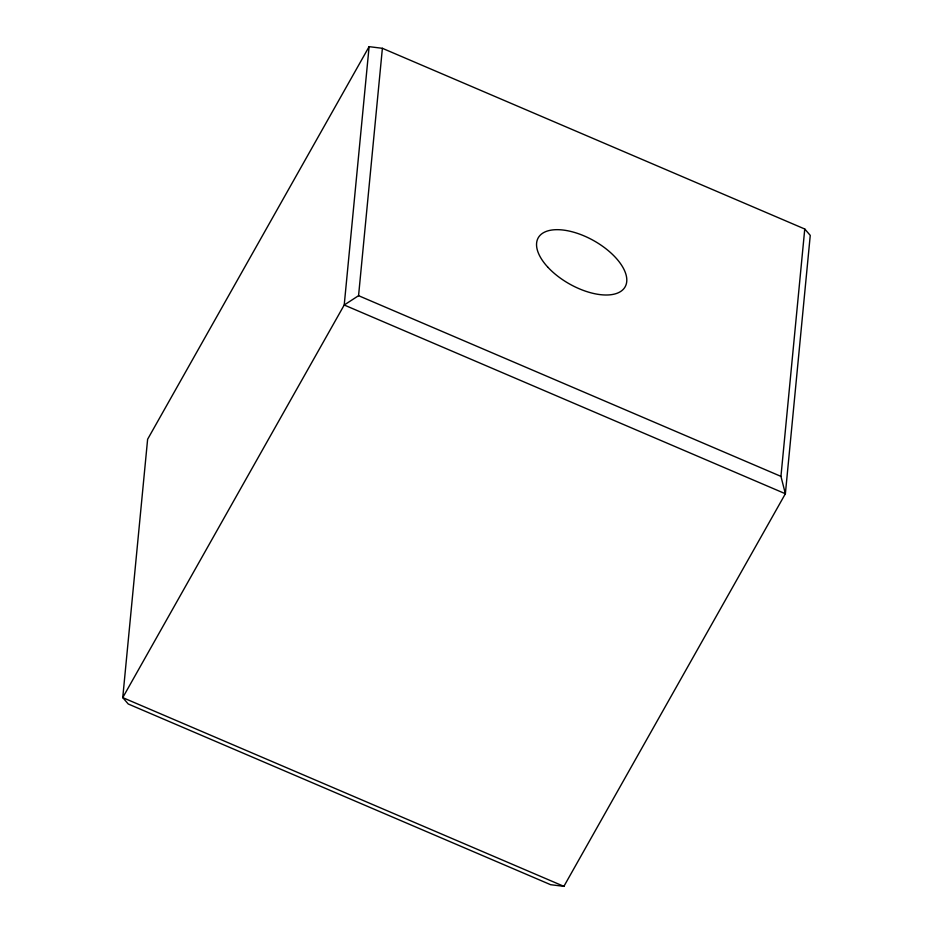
<?xml version="1.0" encoding="UTF-8"?>
<svg xmlns="http://www.w3.org/2000/svg" width="933" height="933" viewBox="0 0 933 933"><rect width="100%" height="100%" fill="white"/><g stroke="black" fill="none" stroke-linecap="round" stroke-linejoin="round"><path stroke-width="1.4" d="M369.106 46.65L344.219 305.009L122.748 697.616L128.241 703.995L550.61 884.694L563.894 886.35L785.376 493.744L810.252 235.384L804.759 229.005L382.39 48.306L369.106 46.65L147.624 439.256L122.748 697.616L563.894 886.35M804.759 229.005L780.944 476.378L785.376 493.744L344.219 305.009L358.564 295.679L382.39 48.306M358.564 295.679L780.944 476.378M548.009 267.374A49.881 24.818 29.4 0 0 624.527 287.784A49.881 24.818 29.4 0 0 572.454 231.862A49.881 24.818 29.4 0 0 548.009 267.374"/></g></svg>
